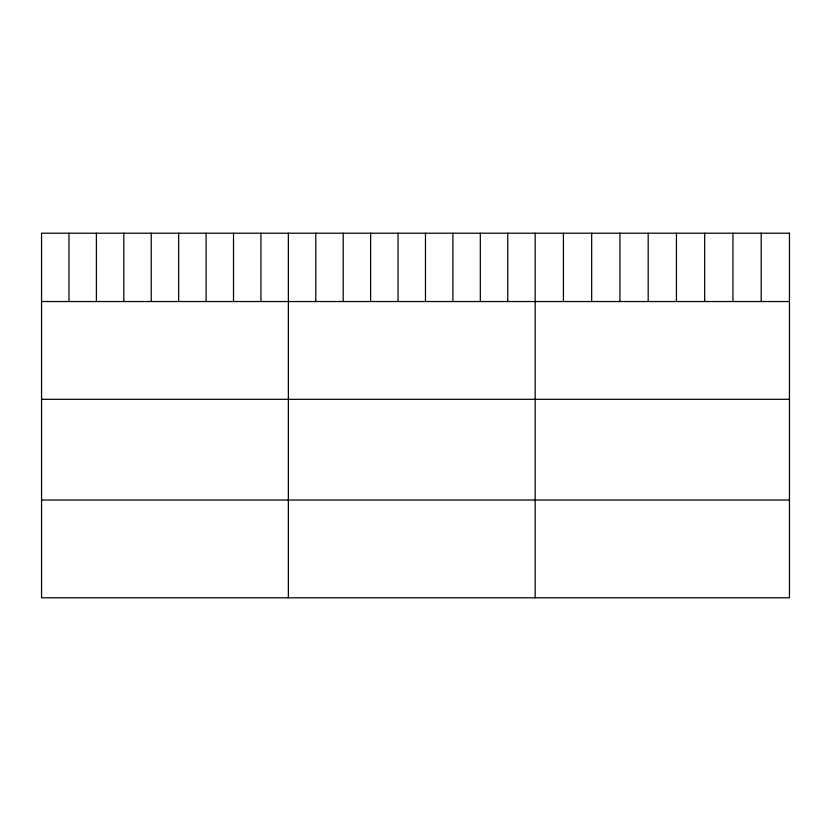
<?xml version="1.0" encoding="UTF-8"?>
<svg xmlns="http://www.w3.org/2000/svg" width="831" height="831" viewBox="0 0 831 831"><rect width="100%" height="100%" fill="white"/><g stroke="black" fill="none" stroke-linecap="round" stroke-linejoin="round"><path stroke-width="1.25" d="M41.55 301.539L789.45 301.539M41.55 399.306L789.45 399.306M41.55 500.033L789.45 500.033M761.196 233.21L761.196 301.539M732.942 233.21L732.942 301.539M704.688 233.21L704.688 301.539M676.434 233.21L676.434 301.539M648.18 233.21L648.18 301.539M619.926 233.21L619.926 301.539M591.672 233.21L591.672 301.539M563.418 233.21L563.418 301.539M535.164 233.21L535.164 597.79M507.741 233.21L507.741 301.539M480.318 233.21L480.318 301.539M452.895 233.21L452.895 301.539M425.472 233.21L425.472 301.539M398.049 233.21L398.049 301.539M370.626 233.21L370.626 301.539M343.203 233.21L343.203 301.539M315.78 233.21L315.78 301.539M288.357 233.21L288.357 597.79M260.934 233.21L260.934 301.539M233.511 233.21L233.511 301.539M206.088 233.21L206.088 301.539M178.665 233.21L178.665 301.539M151.242 233.21L151.242 301.539M123.819 233.21L123.819 301.539M96.396 233.21L96.396 301.539M68.973 233.21L68.973 301.539M789.45 233.21L41.55 233.21L41.55 597.79L789.45 597.79L789.45 233.21"/></g></svg>
